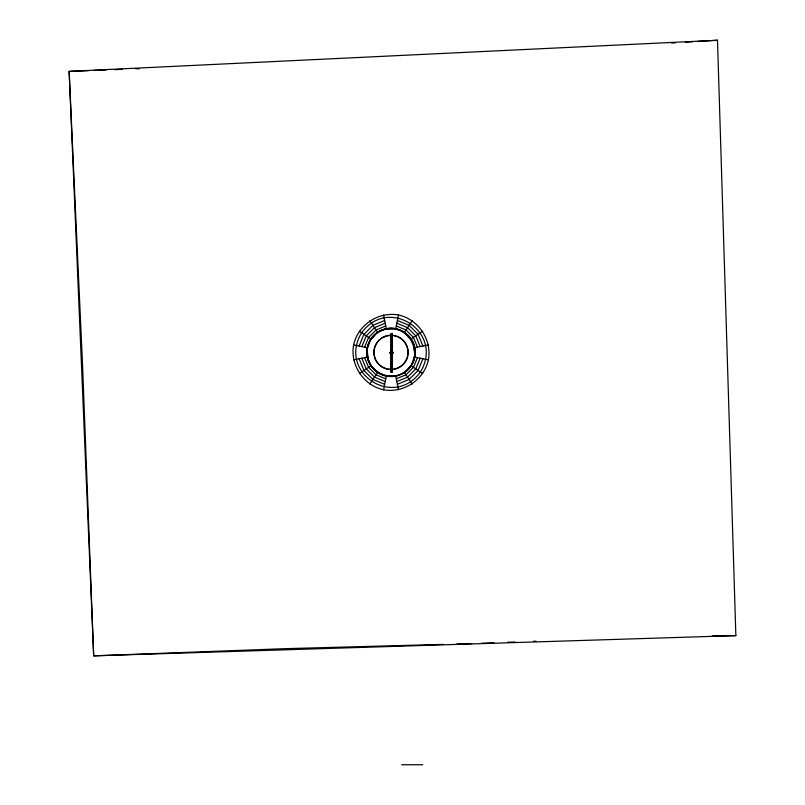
<?xml version="1.0" encoding="UTF-8"?>
<svg xmlns="http://www.w3.org/2000/svg" width="805" height="805" viewBox="0 0 805 805"><rect width="100%" height="100%" fill="white"/><g stroke="black" fill="none" stroke-linecap="round" stroke-linejoin="round"><path stroke-width="1.21" d="M370.199 340.324L376.398 333.31L370.22 340.384L367.211 349.259L367.825 358.607L367.15 349.199C365.732 362.039 375.12 374.245 387.889 376.197L397.237 375.583C433.01 363.89 407.421 312.068 376.398 333.34M394.148 328.581L384.8 329.195M383.583 389.801C403.748 393.393 424.034 379.839 428.431 359.835C432.023 339.66 418.469 319.374 398.465 314.976C378.29 311.384 358.004 324.938 353.606 344.953C350.014 365.118 363.568 385.404 383.583 389.801L386.39 375.653M395.647 329.124L398.465 314.976M414.806 355.548L414.193 346.2L414.776 355.548L411.758 364.424L405.559 371.447M359.1 346.039L363.961 334.306L372.936 325.331L384.669 320.471M361.837 346.583L366.285 335.856L374.496 327.655L385.213 323.208M364.585 347.136L368.61 337.416L376.046 329.98L385.766 325.955M367.281 347.669C374.245 316.989 420.059 326.095 414.756 357.108C407.793 387.789 361.978 378.682 367.281 347.669L353.606 344.953M397.579 336.54L397.509 336.721A16.955 16.955 0 0 0 381.59 338.291M417.453 357.651L413.428 367.362L405.992 374.798L396.281 378.823M420.2 358.195L415.752 368.921L407.551 377.122L396.825 381.57M422.937 358.738L418.087 370.471L409.101 379.447L397.368 384.307M369.827 384.106L377.837 372.111M404.201 332.666L412.21 320.672M371.89 366.979L378.934 373.158M410.067 337.768L403.023 331.59M393.222 352.399L390.445 352.037L390.445 353.506L392.679 353.506L393.222 352.399L392.679 353.053M359.302 373.58L371.296 365.571M410.741 339.207L422.736 331.197M377.595 332.304L386.309 328.702L383.583 314.976M375.17 358.95L375.351 358.879A16.955 16.955 0 0 1 376.921 342.96M390.445 353.506L392.679 353.506M353.606 359.835L367.754 357.018M414.283 347.76L428.431 344.953M391.28 352.962L391.844 352.882M671.682 43.068L675.395 42.836M685.297 42.232L692.723 41.769M697.673 41.468L717.486 40.25L735.861 635.618L93.682 655.844L69.139 71.383L717.486 40.25M387.809 376.166L397.157 375.593M88.882 70.629L69.139 71.383L82.533 364.564L93.682 655.844L284.819 648.679L443.283 644.392M93.813 70.438L106.159 69.965M114.793 69.643L122.199 69.351M135.763 68.838L139.466 68.697M481.571 643.255L493.928 642.782M507.512 642.269L514.918 641.988M533.443 641.273L535.919 641.183M456.868 644L471.69 643.577M712.184 635.98L735.861 635.618M390.445 352.037L392.679 352.037M389.902 352.399L389.902 352.952L390.767 352.499M401.685 764.75L422.736 764.75M389.902 352.952L390.767 353.053M414.283 357.018L428.431 359.835M379.467 373.339L381.983 374.194M397.368 320.471L409.101 325.331L418.087 334.306L422.937 346.039M396.825 323.208L407.551 327.655L415.752 335.856L420.2 346.583M396.281 325.955L405.992 329.98L413.428 337.416L417.453 347.136M406.867 358.95L406.686 358.879A16.955 16.955 0 0 1 397.509 368.056L397.579 368.237M385.766 378.823L376.046 374.798L368.61 367.362L364.585 357.651M385.213 381.57L374.496 377.122L366.285 368.921L361.837 358.195M384.669 384.307L372.936 379.447L363.961 370.471L359.1 358.738M359.302 331.197L371.296 339.207M411.103 365.812L422.736 373.58M369.827 320.672L377.837 332.666M404.442 372.474L412.21 384.106M384.458 336.54A17.146 17.146 0 0 1 408.024 354.623A17.146 17.146 0 0 1 380.584 365.993A17.146 17.146 0 0 1 384.458 336.54L384.528 336.721M367.332 357.098L370.934 365.812M395.647 375.653L398.465 389.801M391.522 352.64L391.602 353.204M391.844 333.532L391.844 372.313M391.28 333.532L391.28 372.313M407.652 355.689A16.955 16.955 0 0 1 407.078 357.843M396.473 368.449A16.955 16.955 0 0 1 394.319 369.022M393.232 369.203A16.955 16.955 0 0 1 375.804 359.885M377.565 342.065A16.955 16.955 0 0 1 380.695 338.935M398.515 337.174A16.955 16.955 0 0 1 407.833 354.603M361.626 332.757C337.627 372.202 393.142 409.292 420.411 372.031C444.41 332.576 388.896 295.485 361.626 332.757M392.105 333.532L390.989 333.532L390.989 372.313L392.105 372.313L392.105 333.532M375.06 370.582A24.2 24.2 0 0 0 414.756 357.108A24.2 24.2 0 0 0 383.24 329.476A24.2 24.2 0 0 0 375.06 370.582"/></g></svg>
